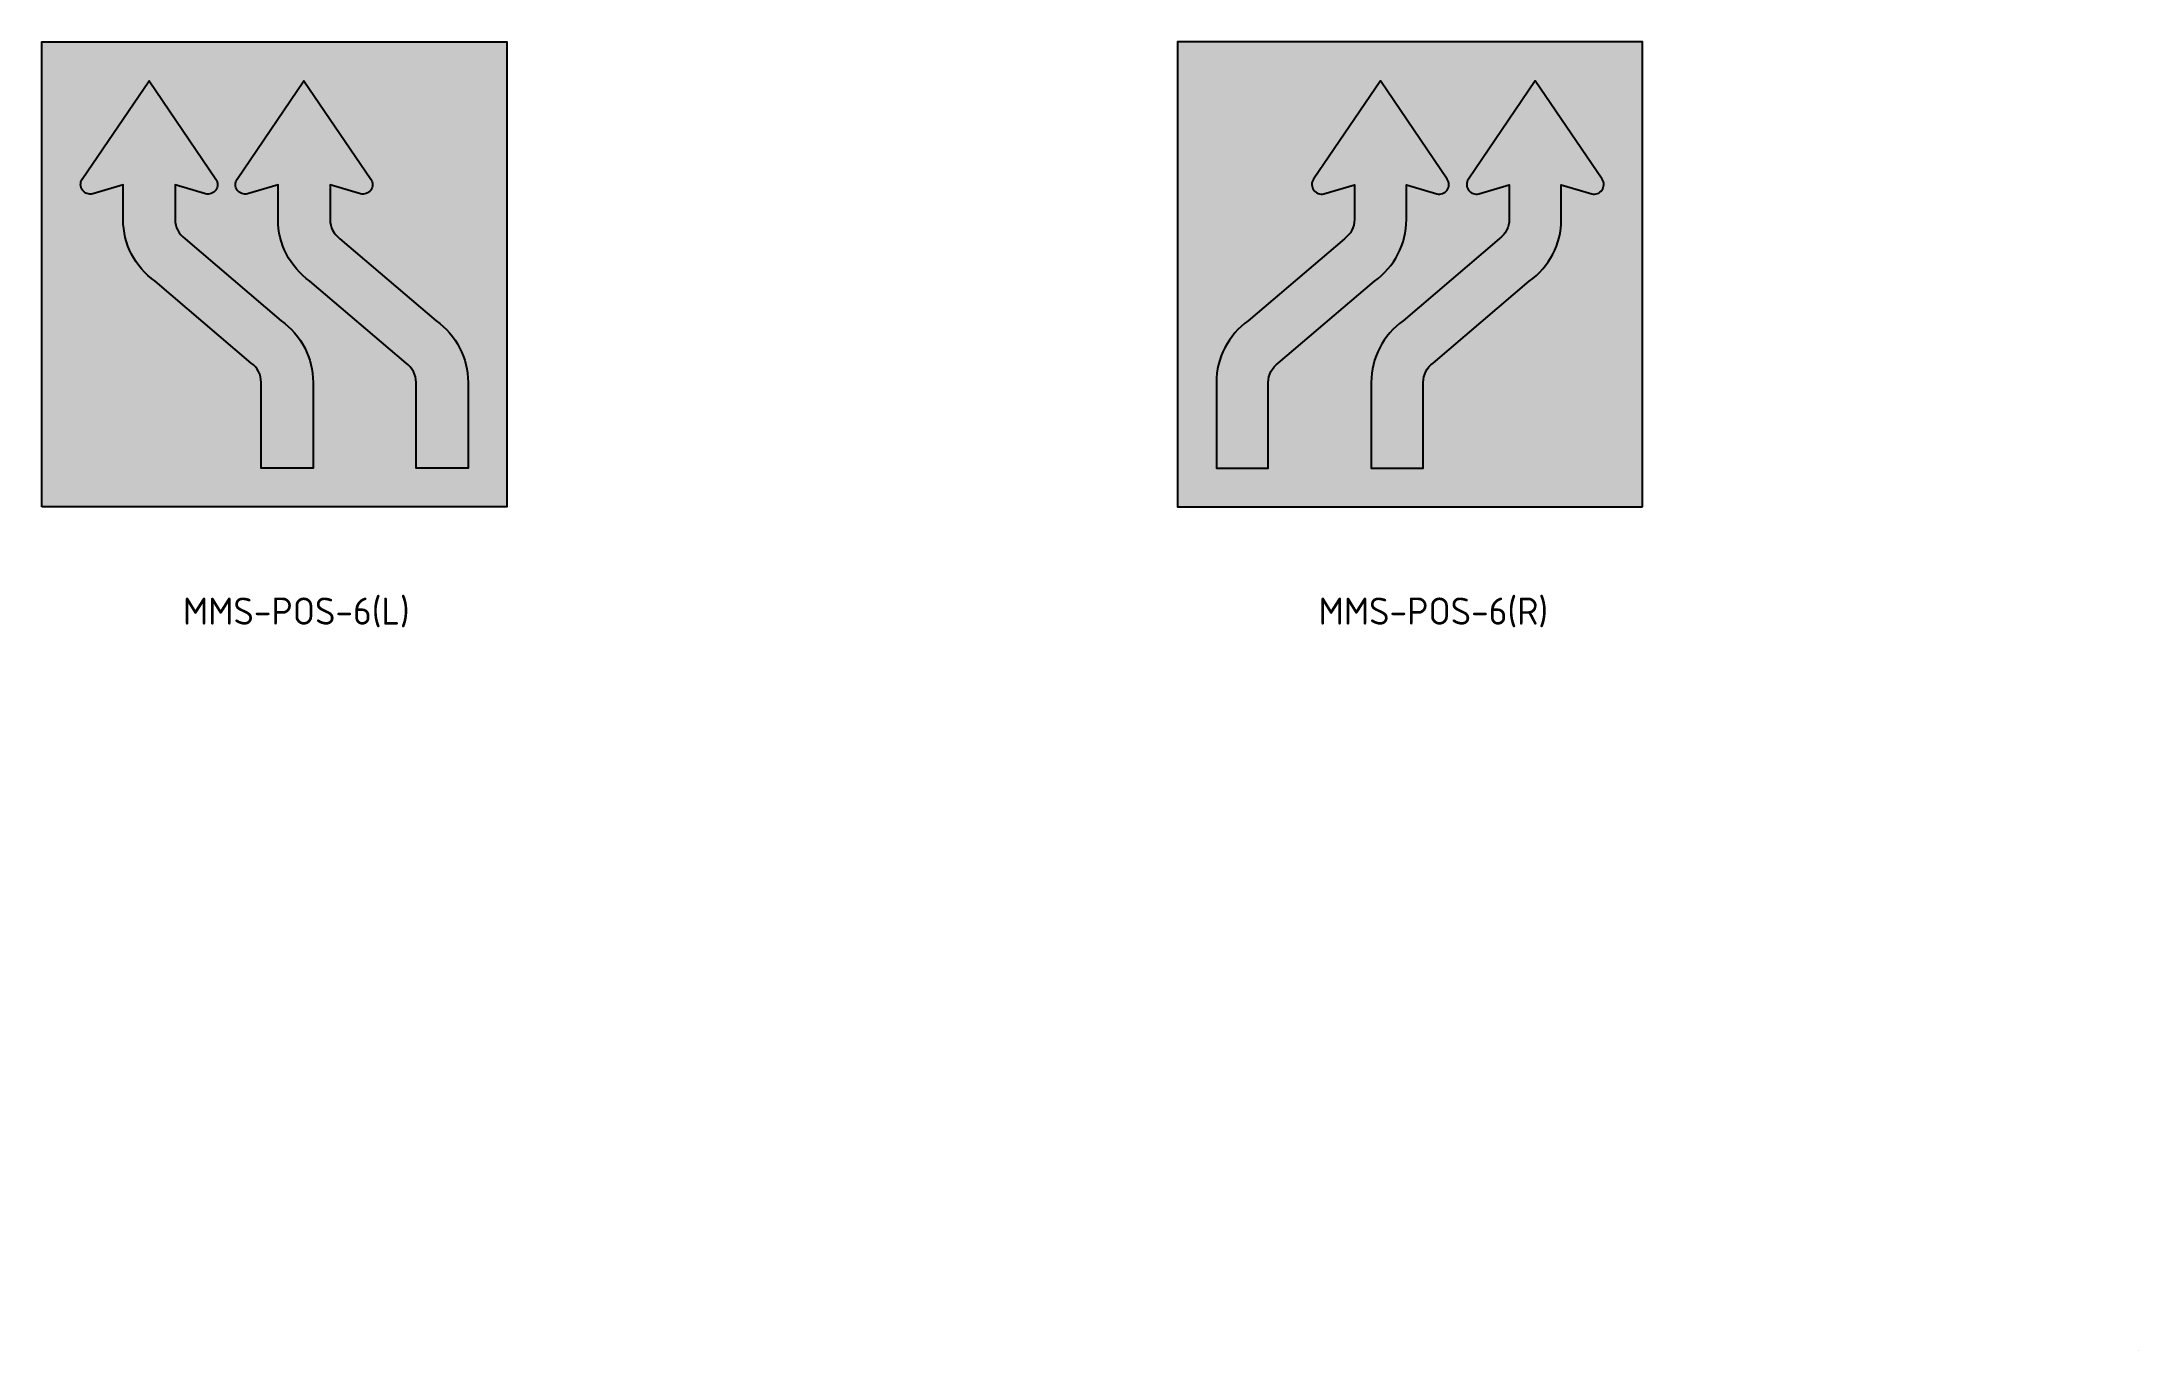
# Model space of a CAD drawing. Extents: x 89 to 359, y 73 to 242.
import ezdxf
from ezdxf.enums import TextEntityAlignment as Align

# ---------------------------------------------------------------- set-up
doc = ezdxf.new("R2010")
doc.units = 0
doc.header["$LTSCALE"] = 0.3
doc.header["$MEASUREMENT"] = 0
for name, color, linetype in [('L25', 1, 'CONTINUOUS'), ('L35', 3, 'CONTINUOUS'), ('TBLK18', 4, 'CONTINUOUS'), ('YELLOW', 50, 'CONTINUOUS')]:
    doc.layers.add(name, color=color, linetype=linetype)
doc.styles.add('iso', font='iso3098b.shx')

msp = doc.modelspace()

# ---------------------------------------------------------------- hatches: boundary and pattern name
at = {"layer": 'L25'}
for points in [[(105.86, 223.6), (109.8, 222.47, 0.700998), (111.14, 224.33), (102.51, 237.06), (93.87, 224.33, 0.700998), (95.22, 222.47), (99.15, 223.6), (99.15, 219.15, 0.243324), (103.27, 211.19), (115.69, 200.61, -0.243324), (116.97, 198.12), (116.97, 187.05), (123.68, 187.05), (123.68, 198.12, 0.243324), (119.56, 206.08), (107.15, 216.66, -0.243324), (105.86, 219.15)], [(127.14, 216.66, -0.243324), (125.86, 219.15), (125.86, 223.6), (129.79, 222.47, 0.700998), (131.13, 224.33), (122.5, 237.06), (113.87, 224.33, 0.700998), (115.21, 222.47), (119.15, 223.6), (119.15, 219.15, 0.243324), (123.27, 211.19), (135.68, 200.61, -0.243324), (136.97, 198.12), (136.97, 187.05), (143.68, 187.05), (143.68, 198.12, 0.243324), (139.56, 206.08)], [(256.82, 216.66, 0.243324), (258.11, 219.15), (258.11, 223.6), (254.17, 222.47, -0.700998), (252.83, 224.33), (261.46, 237.06), (270.09, 224.33, -0.700998), (268.75, 222.47), (264.82, 223.6), (264.82, 219.15, -0.243324), (260.7, 211.19), (248.28, 200.61, 0.243324), (246.99, 198.12), (246.99, 187.05), (240.29, 187.05), (240.29, 198.12, -0.243324), (244.41, 206.08)], [(278.1, 223.6), (274.17, 222.47, -0.700998), (272.82, 224.33), (281.46, 237.06), (290.09, 224.33, -0.700998), (288.74, 222.47), (284.81, 223.6), (284.81, 219.15, -0.243324), (280.69, 211.19), (268.28, 200.61, 0.243324), (266.99, 198.12), (266.99, 187.05), (260.28, 187.05), (260.28, 198.12, -0.243324), (264.4, 206.08), (276.81, 216.66, 0.243324), (278.1, 219.15)]]:
    msp.add_hatch(color=256, dxfattribs=at).paths.add_polyline_path(points)
at = {"layer": 'TBLK18', "linetype": 'Continuous', "lineweight": 0}
h = msp.add_hatch(color=256, dxfattribs=at)
edge = h.paths.add_edge_path()
edge.add_spline(control_points=[(359.34, 73.22), (359.34, 73.22), (359.34, 73.22), (359.34, 73.21), (359.34, 73.21), (359.34, 73.2), (359.34, 73.2), (359.34, 73.19), (359.34, 73.19), (359.34, 73.18), (359.34, 73.18), (359.34, 73.17), (359.34, 73.16), (359.34, 73.16), (359.34, 73.15), (359.34, 73.15), (359.34, 73.14), (359.34, 73.14), (359.35, 73.14), (359.35, 73.14), (359.35, 73.14), (359.36, 73.13), (359.36, 73.13), (359.36, 73.13), (359.37, 73.13), (359.37, 73.13), (359.38, 73.13), (359.38, 73.13), (359.38, 73.13), (359.39, 73.13), (359.39, 73.13), (359.39, 73.13), (359.4, 73.13), (359.41, 73.13), (359.4, 73.13), (359.39, 73.14), (359.39, 73.14), (359.38, 73.15), (359.38, 73.16), (359.38, 73.16), (359.37, 73.17), (359.37, 73.17), (359.36, 73.18), (359.36, 73.19), (359.36, 73.19), (359.35, 73.2), (359.35, 73.21), (359.35, 73.21), (359.35, 73.22), (359.35, 73.22), (359.34, 73.22)], knot_values=[0, 0, 0, 0, 0.054791, 0.109654, 0.164445, 0.219309, 0.2741, 0.328964, 0.383755, 0.438619, 0.49341, 0.548273, 0.603065, 0.657928, 0.71272, 0.767583, 0.822422, 0.877285, 0.915081, 0.952877, 0.990673, 1.02841, 1.066205, 1.103978, 1.141774, 1.179511, 1.217306, 1.255102, 1.292898, 1.330635, 1.368431, 1.406164, 1.44396, 1.481697, 1.557116, 1.631571, 1.705158, 1.777977, 1.850139, 1.921715, 1.992768, 2.063376, 2.133612, 2.203535, 2.273205, 2.342659, 2.411987, 2.481144, 2.550218, 2.619224, 2.619224, 2.619224, 2.619224], degree=3, periodic=0)
h = msp.add_hatch(color=256, dxfattribs=at)
edge = h.paths.add_edge_path()
edge.add_spline(control_points=[(359.34, 73.22), (359.34, 73.22), (359.34, 73.22), (359.34, 73.21), (359.34, 73.21), (359.34, 73.2), (359.34, 73.2), (359.34, 73.19), (359.34, 73.19), (359.34, 73.18), (359.34, 73.18), (359.34, 73.17), (359.34, 73.16), (359.34, 73.16), (359.34, 73.15), (359.34, 73.15), (359.34, 73.14), (359.34, 73.14), (359.35, 73.14), (359.35, 73.14), (359.35, 73.14), (359.36, 73.13), (359.36, 73.13), (359.36, 73.13), (359.37, 73.13), (359.37, 73.13), (359.38, 73.13), (359.38, 73.13), (359.38, 73.13), (359.39, 73.13), (359.39, 73.13), (359.39, 73.13), (359.4, 73.13), (359.41, 73.13), (359.4, 73.13), (359.39, 73.14), (359.39, 73.14), (359.38, 73.15), (359.38, 73.16), (359.38, 73.16), (359.37, 73.17), (359.37, 73.17), (359.36, 73.18), (359.36, 73.19), (359.36, 73.19), (359.35, 73.2), (359.35, 73.21), (359.35, 73.21), (359.35, 73.22), (359.35, 73.22), (359.34, 73.22)], knot_values=[0, 0, 0, 0, 0.054791, 0.109654, 0.164445, 0.219309, 0.2741, 0.328964, 0.383755, 0.438619, 0.49341, 0.548273, 0.603065, 0.657928, 0.71272, 0.767583, 0.822422, 0.877285, 0.915081, 0.952877, 0.990673, 1.02841, 1.066205, 1.103978, 1.141774, 1.179511, 1.217306, 1.255102, 1.292898, 1.330635, 1.368431, 1.406164, 1.44396, 1.481697, 1.557116, 1.631571, 1.705158, 1.777977, 1.850139, 1.921715, 1.992768, 2.063376, 2.133612, 2.203535, 2.273205, 2.342659, 2.411987, 2.481144, 2.550218, 2.619224, 2.619224, 2.619224, 2.619224], degree=3, periodic=0)
h = msp.add_hatch(color=256, dxfattribs=at)
edge = h.paths.add_edge_path()
edge.add_spline(control_points=[(359.34, 73.22), (359.34, 73.22), (359.34, 73.22), (359.34, 73.21), (359.34, 73.21), (359.34, 73.2), (359.34, 73.2), (359.34, 73.19), (359.34, 73.19), (359.34, 73.18), (359.34, 73.18), (359.34, 73.17), (359.34, 73.16), (359.34, 73.16), (359.34, 73.15), (359.34, 73.15), (359.34, 73.14), (359.34, 73.14), (359.35, 73.14), (359.35, 73.14), (359.35, 73.14), (359.36, 73.13), (359.36, 73.13), (359.36, 73.13), (359.37, 73.13), (359.37, 73.13), (359.38, 73.13), (359.38, 73.13), (359.38, 73.13), (359.39, 73.13), (359.39, 73.13), (359.39, 73.13), (359.4, 73.13), (359.41, 73.13), (359.4, 73.13), (359.39, 73.14), (359.39, 73.14), (359.38, 73.15), (359.38, 73.16), (359.38, 73.16), (359.37, 73.17), (359.37, 73.17), (359.36, 73.18), (359.36, 73.19), (359.36, 73.19), (359.35, 73.2), (359.35, 73.21), (359.35, 73.21), (359.35, 73.22), (359.35, 73.22), (359.34, 73.22)], knot_values=[0, 0, 0, 0, 0.054791, 0.109654, 0.164445, 0.219309, 0.2741, 0.328964, 0.383755, 0.438619, 0.49341, 0.548273, 0.603065, 0.657928, 0.71272, 0.767583, 0.822422, 0.877285, 0.915081, 0.952877, 0.990673, 1.02841, 1.066205, 1.103978, 1.141774, 1.179511, 1.217306, 1.255102, 1.292898, 1.330635, 1.368431, 1.406164, 1.44396, 1.481697, 1.557116, 1.631571, 1.705158, 1.777977, 1.850139, 1.921715, 1.992768, 2.063376, 2.133612, 2.203535, 2.273205, 2.342659, 2.411987, 2.481144, 2.550218, 2.619224, 2.619224, 2.619224, 2.619224], degree=3, periodic=0)
h = msp.add_hatch(color=256, dxfattribs=at)
edge = h.paths.add_edge_path()
edge.add_spline(control_points=[(359.34, 73.22), (359.34, 73.22), (359.34, 73.22), (359.34, 73.21), (359.34, 73.21), (359.34, 73.2), (359.34, 73.2), (359.34, 73.19), (359.34, 73.19), (359.34, 73.18), (359.34, 73.18), (359.34, 73.17), (359.34, 73.16), (359.34, 73.16), (359.34, 73.15), (359.34, 73.15), (359.34, 73.14), (359.34, 73.14), (359.35, 73.14), (359.35, 73.14), (359.35, 73.14), (359.36, 73.13), (359.36, 73.13), (359.36, 73.13), (359.37, 73.13), (359.37, 73.13), (359.38, 73.13), (359.38, 73.13), (359.38, 73.13), (359.39, 73.13), (359.39, 73.13), (359.39, 73.13), (359.4, 73.13), (359.41, 73.13), (359.4, 73.13), (359.39, 73.14), (359.39, 73.14), (359.38, 73.15), (359.38, 73.16), (359.38, 73.16), (359.37, 73.17), (359.37, 73.17), (359.36, 73.18), (359.36, 73.19), (359.36, 73.19), (359.35, 73.2), (359.35, 73.21), (359.35, 73.21), (359.35, 73.22), (359.35, 73.22), (359.34, 73.22)], knot_values=[0, 0, 0, 0, 0.054791, 0.109654, 0.164445, 0.219309, 0.2741, 0.328964, 0.383755, 0.438619, 0.49341, 0.548273, 0.603065, 0.657928, 0.71272, 0.767583, 0.822422, 0.877285, 0.915081, 0.952877, 0.990673, 1.02841, 1.066205, 1.103978, 1.141774, 1.179511, 1.217306, 1.255102, 1.292898, 1.330635, 1.368431, 1.406164, 1.44396, 1.481697, 1.557116, 1.631571, 1.705158, 1.777977, 1.850139, 1.921715, 1.992768, 2.063376, 2.133612, 2.203535, 2.273205, 2.342659, 2.411987, 2.481144, 2.550218, 2.619224, 2.619224, 2.619224, 2.619224], degree=3, periodic=0)
at = {"layer": 'YELLOW'}
h = msp.add_hatch(color=256, dxfattribs=at)
h.paths.add_polyline_path([(148.67, 242.05), (88.67, 242.05), (88.67, 182.05), (148.67, 182.05)])
h.paths.add_polyline_path([(139.56, 206.08, -0.243324), (143.68, 198.12), (143.68, 187.05), (136.97, 187.05), (136.97, 198.12, 0.243324), (135.68, 200.61), (123.27, 211.19, -0.243324), (119.15, 219.15), (119.15, 223.6), (115.21, 222.47, -0.700998), (113.87, 224.33), (122.5, 237.06), (131.13, 224.33, -0.700998), (129.79, 222.47), (125.86, 223.6), (125.86, 219.15, 0.243324), (127.14, 216.66)], flags=16)
h.paths.add_polyline_path([(123.68, 198.12), (123.68, 187.05), (116.97, 187.05), (116.97, 198.12, 0.243324), (115.69, 200.61), (103.27, 211.19, -0.243324), (99.15, 219.15), (99.15, 223.6), (95.22, 222.47, -0.700998), (93.87, 224.33), (102.51, 237.06), (111.14, 224.33, -0.700998), (109.8, 222.47), (105.86, 223.6), (105.86, 219.15, 0.243324), (107.15, 216.66), (119.56, 206.08, -0.243324)], flags=16)
h = msp.add_hatch(color=256, dxfattribs=at)
h.paths.add_polyline_path([(295.29, 242.05), (235.29, 242.05), (235.29, 182.05), (295.29, 182.05)])
h.paths.add_polyline_path([(256.82, 216.66, 0.243324), (258.11, 219.15), (258.11, 223.6), (254.17, 222.47, -0.700998), (252.83, 224.33), (261.46, 237.06), (270.09, 224.33, -0.700998), (268.75, 222.47), (264.82, 223.6), (264.82, 219.15, -0.243324), (260.7, 211.19), (248.28, 200.61, 0.243324), (246.99, 198.12), (246.99, 187.05), (240.29, 187.05), (240.29, 198.12, -0.243324), (244.41, 206.08)], flags=16)
h.paths.add_polyline_path([(264.4, 206.08), (276.81, 216.66, 0.243324), (278.1, 219.15), (278.1, 223.6), (274.17, 222.47, -0.700998), (272.82, 224.33), (281.46, 237.06), (290.09, 224.33, -0.700998), (288.74, 222.47), (284.81, 223.6), (284.81, 219.15, -0.243324), (280.69, 211.19), (268.28, 200.61, 0.243324), (266.99, 198.12), (266.99, 187.05), (260.28, 187.05), (260.28, 198.12, -0.243324)], flags=16)

# ---------------------------------------------------------------- linework, layer by layer
at = {"layer": 'L25'}
for points in [[(88.67, 182.05), (88.67, 242.05), (148.67, 242.05), (148.67, 182.05)], [(295.29, 182.05), (295.29, 242.05), (235.29, 242.05), (235.29, 182.05)]]:
    msp.add_lwpolyline(points, close=True, dxfattribs=at)
for points in [[(111.14, 224.33, -0.700998), (109.8, 222.47), (105.86, 223.6), (105.86, 219.15, 0.243324), (107.15, 216.66), (119.56, 206.08, -0.243324), (123.68, 198.12), (123.68, 187.05), (116.97, 187.05), (116.97, 198.12, 0.243324), (115.69, 200.61), (103.27, 211.19, -0.243324), (99.15, 219.15), (99.15, 223.6), (95.22, 222.47, -0.700998), (93.87, 224.33), (102.51, 237.06)], [(131.13, 224.33, -0.700998), (129.79, 222.47), (125.86, 223.6), (125.86, 219.15, 0.243324), (127.14, 216.66), (139.56, 206.08, -0.243324), (143.68, 198.12), (143.68, 187.05), (136.97, 187.05), (136.97, 198.12, 0.243324), (135.68, 200.61), (123.27, 211.19, -0.243324), (119.15, 219.15), (119.15, 223.6), (115.21, 222.47, -0.700998), (113.87, 224.33), (122.5, 237.06)], [(252.83, 224.33, 0.700998), (254.17, 222.47), (258.11, 223.6), (258.11, 219.15, -0.243324), (256.82, 216.66), (244.41, 206.08, 0.243324), (240.29, 198.12), (240.29, 187.05), (246.99, 187.05), (246.99, 198.12, -0.243324), (248.28, 200.61), (260.7, 211.19, 0.243324), (264.82, 219.15), (264.82, 223.6), (268.75, 222.47, 0.700998), (270.09, 224.33), (261.46, 237.06)], [(272.82, 224.33, 0.700998), (274.17, 222.47), (278.1, 223.6), (278.1, 219.15, -0.243324), (276.81, 216.66), (264.4, 206.08, 0.243324), (260.28, 198.12), (260.28, 187.05), (266.99, 187.05), (266.99, 198.12, -0.243324), (268.28, 200.61), (280.69, 211.19, 0.243324), (284.81, 219.15), (284.81, 223.6), (288.74, 222.47, 0.700998), (290.09, 224.33), (281.46, 237.06)]]:
    msp.add_lwpolyline(points, format="xyb", close=True, dxfattribs=at)

# ---------------------------------------------------------------- texts
at = {"layer": 'L35', "style": 'iso'}
for s, p in [('MMS-POS-6(L)', (121.51, 166.86)), ('MMS-POS-6(R)', (268.3, 166.86))]:
    msp.add_text(s, height=3.5, dxfattribs=at).set_placement(p, align=Align.CENTER)

doc.saveas('drawing.dxf')
